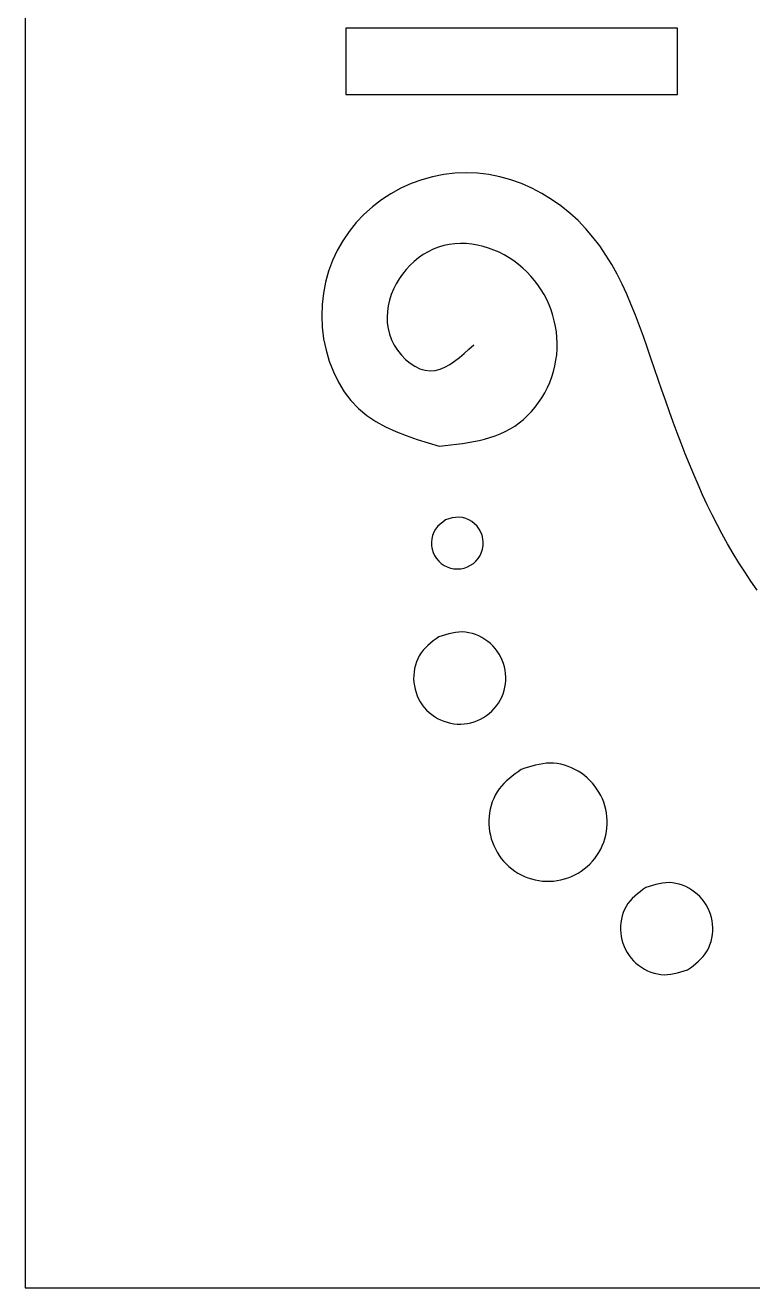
# Model space of a CAD drawing. Extents: x -3475 to 3475, y -2114 to 2114.
# Drawn here: x -2896 to -2580, y -1846 to -1296 of the extents above; entities that cross this region are included whole.
import ezdxf

# ---------------------------------------------------------------- set-up
doc = ezdxf.new("R2010")
doc.units = 0
doc.header["$MEASUREMENT"] = 0
doc.layers.get('0').update_dxf_attribs({"linetype": 'CONTINUOUS'})

msp = doc.modelspace()

# ---------------------------------------------------------------- linework, layer by layer
for p, q in [((-2896.12, -884.08), (-2896.12, -1845.66)), ((-2756.69, -1297.56), (-2756.69, -1326.41)), ((-2612.45, -1297.56), (-2756.69, -1297.56)), ((-2612.45, -1326.41), (-2612.45, -1297.56)), ((-2756.69, -1326.41), (-2612.45, -1326.41)), ((-2718.9, -1362.25), (-2723.65, -1363.55)), ((-2714.07, -1361.32), (-2718.9, -1362.25)), ((-2709.18, -1360.76), (-2714.07, -1361.32)), ((-2704.26, -1360.57), (-2709.18, -1360.76)), ((-2699.35, -1360.76), (-2704.26, -1360.57)), ((-2694.46, -1361.33), (-2699.35, -1360.76)), ((-2689.64, -1362.28), (-2694.46, -1361.33)), ((-2684.9, -1363.59), (-2689.64, -1362.28)), ((-2732.78, -1367.24), (-2737.1, -1369.62)), ((-2728.28, -1365.21), (-2732.78, -1367.24)), ((-2723.65, -1363.55), (-2728.28, -1365.21)), ((-2680.26, -1365.26), (-2684.9, -1363.59)), ((-2675.75, -1367.25), (-2680.26, -1365.26)), ((-2671.37, -1369.55), (-2675.75, -1367.25)), ((-2741.22, -1372.32), (-2745.13, -1375.34)), ((-2737.1, -1369.62), (-2741.22, -1372.32)), ((-2667.16, -1372.13), (-2671.37, -1369.55)), ((-2663.13, -1374.98), (-2667.16, -1372.13)), ((-2748.78, -1378.64), (-2752.17, -1382.21)), ((-2745.13, -1375.34), (-2748.78, -1378.64)), ((-2659.29, -1378.06), (-2663.13, -1374.98)), ((-2655.67, -1381.36), (-2659.29, -1378.06)), ((-2752.17, -1382.21), (-2755.26, -1386.03)), ((-2652.29, -1384.85), (-2655.67, -1381.36)), ((-2755.26, -1386.03), (-2758.02, -1390.08)), ((-2649.15, -1388.51), (-2652.29, -1384.85)), ((-2646.24, -1392.34), (-2649.15, -1388.51)), ((-2760.44, -1394.33), (-2762.5, -1398.76)), ((-2758.02, -1390.08), (-2760.44, -1394.33)), ((-2720.85, -1394.88), (-2722.97, -1396.12)), ((-2718.64, -1393.8), (-2720.85, -1394.88)), ((-2716.37, -1392.91), (-2718.64, -1393.8)), ((-2714.04, -1392.21), (-2716.37, -1392.91)), ((-2711.66, -1391.71), (-2714.04, -1392.21)), ((-2709.23, -1391.41), (-2711.66, -1391.71)), ((-2706.79, -1391.29), (-2709.23, -1391.41)), ((-2704.32, -1391.36), (-2706.79, -1391.29)), ((-2701.86, -1391.59), (-2704.32, -1391.36)), ((-2699.41, -1392), (-2701.86, -1391.59)), ((-2696.98, -1392.56), (-2699.41, -1392)), ((-2694.58, -1393.28), (-2696.98, -1392.56)), ((-2692.23, -1394.14), (-2694.58, -1393.28)), ((-2689.94, -1395.14), (-2692.23, -1394.14)), ((-2687.72, -1396.28), (-2689.94, -1395.14)), ((-2643.53, -1396.32), (-2646.24, -1392.34)), ((-2762.5, -1398.76), (-2764.19, -1403.35)), ((-2726.94, -1399.1), (-2728.76, -1400.81)), ((-2725, -1397.53), (-2726.94, -1399.1)), ((-2722.97, -1396.12), (-2725, -1397.53)), ((-2685.58, -1397.53), (-2687.72, -1396.28)), ((-2683.52, -1398.91), (-2685.58, -1397.53)), ((-2681.54, -1400.4), (-2683.52, -1398.91)), ((-2679.66, -1402), (-2681.54, -1400.4)), ((-2641.02, -1400.42), (-2643.53, -1396.32)), ((-2638.68, -1404.65), (-2641.02, -1400.42)), ((-2764.19, -1403.35), (-2765.51, -1408.07)), ((-2732.05, -1404.61), (-2733.49, -1406.69)), ((-2730.47, -1402.65), (-2732.05, -1404.61)), ((-2728.76, -1400.81), (-2730.47, -1402.65)), ((-2677.86, -1403.7), (-2679.66, -1402)), ((-2676.17, -1405.49), (-2677.86, -1403.7)), ((-2674.57, -1407.38), (-2676.17, -1405.49)), ((-2636.5, -1408.98), (-2638.68, -1404.65)), ((-2765.51, -1408.07), (-2766.45, -1412.9)), ((-2735.92, -1411.15), (-2736.89, -1413.5)), ((-2734.79, -1408.88), (-2735.92, -1411.15)), ((-2733.49, -1406.69), (-2734.79, -1408.88)), ((-2673.08, -1409.34), (-2674.57, -1407.38)), ((-2671.71, -1411.39), (-2673.08, -1409.34)), ((-2670.44, -1413.51), (-2671.71, -1411.39)), ((-2634.45, -1413.41), (-2636.5, -1408.98)), ((-2766.45, -1412.9), (-2767, -1417.8)), ((-2737.67, -1415.91), (-2738.24, -1418.36)), ((-2736.89, -1413.5), (-2737.67, -1415.91)), ((-2669.3, -1415.69), (-2670.44, -1413.51)), ((-2668.28, -1417.93), (-2669.3, -1415.69)), ((-2632.52, -1417.92), (-2634.45, -1413.41)), ((-2767, -1417.8), (-2767.17, -1422.76)), ((-2738.61, -1420.84), (-2738.75, -1423.34)), ((-2738.24, -1418.36), (-2738.61, -1420.84)), ((-2667.38, -1420.23), (-2668.28, -1417.93)), ((-2666.61, -1422.57), (-2667.38, -1420.23)), ((-2665.97, -1424.95), (-2666.61, -1422.57)), ((-2630.69, -1422.48), (-2632.52, -1417.92)), ((-2628.94, -1427.11), (-2630.69, -1422.48)), ((-2767.17, -1422.76), (-2766.94, -1427.75)), ((-2766.94, -1427.75), (-2766.31, -1432.73)), ((-2738.75, -1423.34), (-2738.65, -1425.84)), ((-2738.65, -1425.84), (-2738.3, -1428.31)), ((-2665.46, -1427.36), (-2665.97, -1424.95)), ((-2665.09, -1429.8), (-2665.46, -1427.36)), ((-2627.25, -1431.77), (-2628.94, -1427.11)), ((-2766.31, -1432.73), (-2765.29, -1437.67)), ((-2738.3, -1428.31), (-2737.69, -1430.76)), ((-2737.69, -1430.76), (-2736.8, -1433.16)), ((-2736.8, -1433.16), (-2735.62, -1435.5)), ((-2664.84, -1432.26), (-2665.09, -1429.8)), ((-2664.74, -1434.73), (-2664.84, -1432.26)), ((-2625.61, -1436.45), (-2627.25, -1431.77)), ((-2765.29, -1437.67), (-2763.87, -1442.5)), ((-2735.62, -1435.5), (-2734.18, -1437.73)), ((-2734.18, -1437.73), (-2732.52, -1439.82)), ((-2707.26, -1440.91), (-2705.19, -1439.17)), ((-2705.19, -1439.17), (-2703.12, -1437.33)), ((-2703.12, -1437.33), (-2701.05, -1435.44)), ((-2664.95, -1439.67), (-2664.77, -1437.2)), ((-2664.77, -1437.2), (-2664.74, -1434.73)), ((-2623.99, -1441.14), (-2625.61, -1436.45)), ((-2763.87, -1442.5), (-2762.07, -1447.17)), ((-2732.52, -1439.82), (-2730.68, -1441.71)), ((-2730.68, -1441.71), (-2728.68, -1443.37)), ((-2728.68, -1443.37), (-2726.59, -1444.74)), ((-2713.56, -1445.09), (-2711.45, -1443.92)), ((-2711.45, -1443.92), (-2709.35, -1442.51)), ((-2709.35, -1442.51), (-2707.26, -1440.91)), ((-2666.33, -1446.99), (-2665.72, -1444.57)), ((-2665.72, -1444.57), (-2665.26, -1442.13)), ((-2665.26, -1442.13), (-2664.95, -1439.67)), ((-2622.39, -1445.83), (-2623.99, -1441.14)), ((-2762.07, -1447.17), (-2759.89, -1451.62)), ((-2726.59, -1444.74), (-2724.41, -1445.78)), ((-2724.41, -1445.78), (-2722.21, -1446.45)), ((-2722.21, -1446.45), (-2720.01, -1446.7)), ((-2720.01, -1446.7), (-2717.84, -1446.53)), ((-2717.84, -1446.53), (-2715.69, -1445.98)), ((-2715.69, -1445.98), (-2713.56, -1445.09)), ((-2667.97, -1451.73), (-2667.08, -1449.38)), ((-2667.08, -1449.38), (-2666.33, -1446.99)), ((-2620.78, -1450.51), (-2622.39, -1445.83)), ((-2759.89, -1451.62), (-2757.34, -1455.8)), ((-2670.13, -1456.26), (-2668.99, -1454.02)), ((-2668.99, -1454.02), (-2667.97, -1451.73)), ((-2619.16, -1455.18), (-2620.78, -1450.51)), ((-2617.53, -1459.83), (-2619.16, -1455.18)), ((-2757.34, -1455.8), (-2754.42, -1459.64)), ((-2754.42, -1459.64), (-2751.14, -1463.08)), ((-2674.28, -1462.49), (-2672.79, -1460.5)), ((-2672.79, -1460.5), (-2671.4, -1458.42)), ((-2671.4, -1458.42), (-2670.13, -1456.26)), ((-2615.88, -1464.47), (-2617.53, -1459.83)), ((-2751.14, -1463.08), (-2747.52, -1466.1)), ((-2747.52, -1466.1), (-2743.59, -1468.73)), ((-2679.36, -1467.83), (-2677.57, -1466.17)), ((-2677.57, -1466.17), (-2675.88, -1464.39)), ((-2675.88, -1464.39), (-2674.28, -1462.49)), ((-2614.21, -1469.08), (-2615.88, -1464.47)), ((-2743.59, -1468.73), (-2739.39, -1471.03)), ((-2739.39, -1471.03), (-2734.98, -1473.06)), ((-2687.32, -1473.1), (-2685.22, -1471.99)), ((-2685.22, -1471.99), (-2683.19, -1470.75)), ((-2683.19, -1470.75), (-2681.24, -1469.36)), ((-2681.24, -1469.36), (-2679.36, -1467.83)), ((-2612.51, -1473.67), (-2614.21, -1469.08)), ((-2734.98, -1473.06), (-2730.39, -1474.87)), ((-2730.39, -1474.87), (-2725.66, -1476.51)), ((-2725.66, -1476.51), (-2720.86, -1478.04)), ((-2703.52, -1477.89), (-2701.08, -1477.45)), ((-2701.08, -1477.45), (-2698.68, -1476.95)), ((-2698.68, -1476.95), (-2696.31, -1476.37)), ((-2696.31, -1476.37), (-2693.98, -1475.71)), ((-2693.98, -1475.71), (-2691.71, -1474.95)), ((-2691.71, -1474.95), (-2689.48, -1474.08)), ((-2689.48, -1474.08), (-2687.32, -1473.1)), ((-2610.77, -1478.23), (-2612.51, -1473.67)), ((-2720.86, -1478.04), (-2716, -1479.51)), ((-2716, -1479.51), (-2713.48, -1479.23)), ((-2713.48, -1479.23), (-2710.97, -1478.94)), ((-2710.97, -1478.94), (-2708.47, -1478.63)), ((-2708.47, -1478.63), (-2705.98, -1478.28)), ((-2705.98, -1478.28), (-2703.52, -1477.89)), ((-2609.01, -1482.77), (-2610.77, -1478.23)), ((-2607.2, -1487.28), (-2609.01, -1482.77)), ((-2605.34, -1491.76), (-2607.2, -1487.28)), ((-2603.43, -1496.2), (-2605.34, -1491.76)), ((-2601.46, -1500.6), (-2603.43, -1496.2)), ((-2599.44, -1504.97), (-2601.46, -1500.6)), ((-2597.35, -1509.29), (-2599.44, -1504.97)), ((-2708.92, -1510.45), (-2710.38, -1510.72)), ((-2707.45, -1510.38), (-2708.92, -1510.45)), ((-2705.97, -1510.54), (-2707.45, -1510.38)), ((-2704.52, -1510.94), (-2705.97, -1510.54)), ((-2595.18, -1513.57), (-2597.35, -1509.29)), ((-2717.69, -1515.58), (-2718.43, -1516.88)), ((-2716.77, -1514.44), (-2717.69, -1515.58)), ((-2715.69, -1513.42), (-2716.77, -1514.44)), ((-2714.51, -1512.48), (-2715.69, -1513.42)), ((-2713.28, -1511.58), (-2714.51, -1512.48)), ((-2711.83, -1511.12), (-2713.28, -1511.58)), ((-2710.38, -1510.72), (-2711.83, -1511.12)), ((-2703.12, -1511.54), (-2704.52, -1510.94)), ((-2701.81, -1512.33), (-2703.12, -1511.54)), ((-2700.63, -1513.26), (-2701.81, -1512.33)), ((-2699.58, -1514.35), (-2700.63, -1513.26)), ((-2698.68, -1515.55), (-2699.58, -1514.35)), ((-2697.96, -1516.87), (-2698.68, -1515.55)), ((-2592.94, -1517.81), (-2595.18, -1513.57)), ((-2719.3, -1519.77), (-2719.44, -1521.28)), ((-2719.44, -1521.28), (-2719.38, -1522.79)), ((-2718.97, -1518.28), (-2719.3, -1519.77)), ((-2718.43, -1516.88), (-2718.97, -1518.28)), ((-2697.42, -1518.27), (-2697.96, -1516.87)), ((-2697.06, -1519.73), (-2697.42, -1518.27)), ((-2696.9, -1521.23), (-2697.06, -1519.73)), ((-2696.95, -1522.74), (-2696.9, -1521.23)), ((-2590.62, -1521.99), (-2592.94, -1517.81)), ((-2719.38, -1522.79), (-2719.13, -1524.28)), ((-2719.13, -1524.28), (-2718.68, -1525.71)), ((-2718.68, -1525.71), (-2718.05, -1527.07)), ((-2718.05, -1527.07), (-2717.24, -1528.34)), ((-2699.08, -1528.3), (-2698.27, -1527.03)), ((-2698.27, -1527.03), (-2697.64, -1525.66)), ((-2697.64, -1525.66), (-2697.2, -1524.23)), ((-2697.2, -1524.23), (-2696.95, -1522.74)), ((-2588.22, -1526.13), (-2590.62, -1521.99)), ((-2585.72, -1530.21), (-2588.22, -1526.13)), ((-2717.24, -1528.34), (-2716.26, -1529.49)), ((-2716.26, -1529.49), (-2715.14, -1530.5)), ((-2715.14, -1530.5), (-2713.9, -1531.35)), ((-2713.9, -1531.35), (-2712.55, -1532.03)), ((-2712.55, -1532.03), (-2711.13, -1532.52)), ((-2711.13, -1532.52), (-2709.65, -1532.81)), ((-2706.65, -1532.8), (-2705.17, -1532.5)), ((-2705.17, -1532.5), (-2703.75, -1532)), ((-2703.75, -1532), (-2702.41, -1531.32)), ((-2702.41, -1531.32), (-2701.17, -1530.47)), ((-2701.17, -1530.47), (-2700.05, -1529.45)), ((-2700.05, -1529.45), (-2699.08, -1528.3)), ((-2583.14, -1534.23), (-2585.72, -1530.21)), ((-2709.65, -1532.81), (-2708.15, -1532.91)), ((-2708.15, -1532.91), (-2706.65, -1532.8)), ((-2580.46, -1538.21), (-2583.14, -1534.23)), ((-2577.71, -1542.14), (-2580.46, -1538.21)), ((-2719.82, -1565.18), (-2720.95, -1566.15)), ((-2718.63, -1564.25), (-2719.82, -1565.18)), ((-2717.42, -1563.35), (-2718.63, -1564.25)), ((-2716.19, -1562.46), (-2717.42, -1563.35)), ((-2714.75, -1561.99), (-2716.19, -1562.46)), ((-2713.3, -1561.54), (-2714.75, -1561.99)), ((-2711.85, -1561.14), (-2713.3, -1561.54)), ((-2710.4, -1560.79), (-2711.85, -1561.14)), ((-2708.95, -1560.52), (-2710.4, -1560.79)), ((-2707.49, -1560.36), (-2708.95, -1560.52)), ((-2706.03, -1560.31), (-2707.49, -1560.36)), ((-2704.55, -1560.41), (-2706.03, -1560.31)), ((-2703.09, -1560.64), (-2704.55, -1560.41)), ((-2701.63, -1560.99), (-2703.09, -1560.64)), ((-2700.2, -1561.47), (-2701.63, -1560.99)), ((-2698.8, -1562.05), (-2700.2, -1561.47)), ((-2697.45, -1562.75), (-2698.8, -1562.05)), ((-2696.16, -1563.53), (-2697.45, -1562.75)), ((-2694.93, -1564.41), (-2696.16, -1563.53)), ((-2693.77, -1565.37), (-2694.93, -1564.41)), ((-2692.69, -1566.41), (-2693.77, -1565.37)), ((-2724.71, -1570.65), (-2725.39, -1571.97)), ((-2723.92, -1569.41), (-2724.71, -1570.65)), ((-2723.02, -1568.25), (-2723.92, -1569.41)), ((-2722.02, -1567.17), (-2723.02, -1568.25)), ((-2720.95, -1566.15), (-2722.02, -1567.17)), ((-2691.68, -1567.53), (-2692.69, -1566.41)), ((-2690.77, -1568.71), (-2691.68, -1567.53)), ((-2689.94, -1569.96), (-2690.77, -1568.71)), ((-2689.22, -1571.26), (-2689.94, -1569.96)), ((-2726.77, -1576.26), (-2727.01, -1577.76)), ((-2726.42, -1574.79), (-2726.77, -1576.26)), ((-2725.96, -1573.35), (-2726.42, -1574.79)), ((-2725.39, -1571.97), (-2725.96, -1573.35)), ((-2688.59, -1572.62), (-2689.22, -1571.26)), ((-2688.07, -1574.03), (-2688.59, -1572.62)), ((-2687.65, -1575.47), (-2688.07, -1574.03)), ((-2687.34, -1576.94), (-2687.65, -1575.47)), ((-2727.14, -1579.27), (-2727.16, -1580.78)), ((-2727.16, -1580.78), (-2727.06, -1582.29)), ((-2727.01, -1577.76), (-2727.14, -1579.27)), ((-2687.14, -1578.43), (-2687.34, -1576.94)), ((-2687.2, -1582.92), (-2687.07, -1581.43)), ((-2687.04, -1579.92), (-2687.14, -1578.43)), ((-2687.07, -1581.43), (-2687.04, -1579.92)), ((-2727.06, -1582.29), (-2726.86, -1583.77)), ((-2726.86, -1583.77), (-2726.55, -1585.24)), ((-2726.55, -1585.24), (-2726.14, -1586.68)), ((-2726.14, -1586.68), (-2725.62, -1588.08)), ((-2688.84, -1588.67), (-2688.27, -1587.28)), ((-2688.27, -1587.28), (-2687.81, -1585.86)), ((-2687.81, -1585.86), (-2687.45, -1584.4)), ((-2687.45, -1584.4), (-2687.2, -1582.92)), ((-2725.62, -1588.08), (-2724.99, -1589.44)), ((-2724.99, -1589.44), (-2724.26, -1590.74)), ((-2724.26, -1590.74), (-2723.44, -1592)), ((-2723.44, -1592), (-2722.52, -1593.18)), ((-2692.11, -1593.68), (-2691.15, -1592.52)), ((-2691.15, -1592.52), (-2690.29, -1591.3)), ((-2690.29, -1591.3), (-2689.52, -1590.01)), ((-2689.52, -1590.01), (-2688.84, -1588.67)), ((-2722.52, -1593.18), (-2721.52, -1594.3)), ((-2721.52, -1594.3), (-2720.43, -1595.34)), ((-2720.43, -1595.34), (-2719.28, -1596.3)), ((-2719.28, -1596.3), (-2718.05, -1597.17)), ((-2718.05, -1597.17), (-2716.76, -1597.94)), ((-2716.76, -1597.94), (-2715.42, -1598.61)), ((-2699.38, -1598.86), (-2698.02, -1598.24)), ((-2698.02, -1598.24), (-2696.71, -1597.51)), ((-2696.71, -1597.51), (-2695.45, -1596.68)), ((-2695.45, -1596.68), (-2694.26, -1595.76)), ((-2694.26, -1595.76), (-2693.15, -1594.76)), ((-2693.15, -1594.76), (-2692.11, -1593.68)), ((-2715.42, -1598.61), (-2714.03, -1599.18)), ((-2714.03, -1599.18), (-2712.61, -1599.64)), ((-2712.61, -1599.64), (-2711.15, -1600)), ((-2711.15, -1600), (-2709.67, -1600.25)), ((-2709.67, -1600.25), (-2708.18, -1600.39)), ((-2708.18, -1600.39), (-2706.68, -1600.41)), ((-2706.68, -1600.41), (-2705.18, -1600.32)), ((-2705.18, -1600.32), (-2703.7, -1600.12)), ((-2703.7, -1600.12), (-2702.23, -1599.81)), ((-2702.23, -1599.81), (-2700.79, -1599.39)), ((-2700.79, -1599.39), (-2699.38, -1598.86)), ((-2680.36, -1620.16), (-2681.68, -1621.12)), ((-2678.8, -1619.65), (-2680.36, -1620.16)), ((-2677.25, -1619.16), (-2678.8, -1619.65)), ((-2675.69, -1618.7), (-2677.25, -1619.16)), ((-2674.13, -1618.29), (-2675.69, -1618.7)), ((-2672.57, -1617.94), (-2674.13, -1618.29)), ((-2671, -1617.66), (-2672.57, -1617.94)), ((-2669.43, -1617.48), (-2671, -1617.66)), ((-2667.85, -1617.4), (-2669.43, -1617.48)), ((-2666.27, -1617.45), (-2667.85, -1617.4)), ((-2664.68, -1617.62), (-2666.27, -1617.45)), ((-2663.1, -1617.91), (-2664.68, -1617.62)), ((-2661.54, -1618.31), (-2663.1, -1617.91)), ((-2660, -1618.82), (-2661.54, -1618.31)), ((-2658.49, -1619.44), (-2660, -1618.82)), ((-2657.02, -1620.15), (-2658.49, -1619.44)), ((-2655.59, -1620.95), (-2657.02, -1620.15)), ((-2686.74, -1625.14), (-2687.89, -1626.25)), ((-2685.54, -1624.09), (-2686.74, -1625.14)), ((-2684.28, -1623.07), (-2685.54, -1624.09)), ((-2682.99, -1622.09), (-2684.28, -1623.07)), ((-2681.68, -1621.12), (-2682.99, -1622.09)), ((-2654.22, -1621.83), (-2655.59, -1620.95)), ((-2652.91, -1622.79), (-2654.22, -1621.83)), ((-2651.66, -1623.83), (-2652.91, -1622.79)), ((-2650.49, -1624.94), (-2651.66, -1623.83)), ((-2649.38, -1626.12), (-2650.49, -1624.94)), ((-2691.65, -1631.32), (-2692.34, -1632.77)), ((-2690.85, -1629.94), (-2691.65, -1631.32)), ((-2689.95, -1628.64), (-2690.85, -1629.94)), ((-2688.96, -1627.41), (-2689.95, -1628.64)), ((-2687.89, -1626.25), (-2688.96, -1627.41)), ((-2648.35, -1627.36), (-2649.38, -1626.12)), ((-2647.41, -1628.66), (-2648.35, -1627.36)), ((-2646.54, -1630.02), (-2647.41, -1628.66)), ((-2645.77, -1631.43), (-2646.54, -1630.02)), ((-2645.08, -1632.89), (-2645.77, -1631.43)), ((-2693.43, -1635.82), (-2693.83, -1637.4)), ((-2692.94, -1634.27), (-2693.43, -1635.82)), ((-2692.34, -1632.77), (-2692.94, -1634.27)), ((-2644.49, -1634.39), (-2645.08, -1632.89)), ((-2643.99, -1635.93), (-2644.49, -1634.39)), ((-2643.59, -1637.5), (-2643.99, -1635.93)), ((-2694.32, -1640.63), (-2694.41, -1642.26)), ((-2694.41, -1642.26), (-2694.41, -1643.89)), ((-2694.12, -1639.01), (-2694.32, -1640.63)), ((-2693.83, -1637.4), (-2694.12, -1639.01)), ((-2643.29, -1639.09), (-2643.59, -1637.5)), ((-2643.09, -1640.69), (-2643.29, -1639.09)), ((-2642.98, -1642.31), (-2643.09, -1640.69)), ((-2642.98, -1643.93), (-2642.98, -1642.31)), ((-2694.41, -1643.89), (-2694.3, -1645.5)), ((-2694.3, -1645.5), (-2694.1, -1647.11)), ((-2694.1, -1647.11), (-2693.8, -1648.7)), ((-2643.6, -1648.73), (-2643.29, -1647.14)), ((-2643.29, -1647.14), (-2643.09, -1645.54)), ((-2643.09, -1645.54), (-2642.98, -1643.93)), ((-2693.8, -1648.7), (-2693.4, -1650.26)), ((-2693.4, -1650.26), (-2692.91, -1651.79)), ((-2692.91, -1651.79), (-2692.32, -1653.29)), ((-2692.32, -1653.29), (-2691.63, -1654.75)), ((-2645.79, -1654.79), (-2645.1, -1653.33)), ((-2645.1, -1653.33), (-2644.5, -1651.83)), ((-2644.5, -1651.83), (-2644, -1650.29)), ((-2644, -1650.29), (-2643.6, -1648.73)), ((-2691.63, -1654.75), (-2690.86, -1656.16)), ((-2690.86, -1656.16), (-2689.99, -1657.52)), ((-2689.99, -1657.52), (-2689.04, -1658.83)), ((-2689.04, -1658.83), (-2688.01, -1660.08)), ((-2649.42, -1660.11), (-2648.38, -1658.87)), ((-2648.38, -1658.87), (-2647.43, -1657.57)), ((-2647.43, -1657.57), (-2646.56, -1656.21)), ((-2646.56, -1656.21), (-2645.79, -1654.79)), ((-2688.01, -1660.08), (-2686.91, -1661.26)), ((-2686.91, -1661.26), (-2685.73, -1662.37)), ((-2685.73, -1662.37), (-2684.49, -1663.4)), ((-2684.49, -1663.4), (-2683.18, -1664.36)), ((-2683.18, -1664.36), (-2681.82, -1665.23)), ((-2655.63, -1665.24), (-2654.26, -1664.37)), ((-2654.26, -1664.37), (-2652.95, -1663.42)), ((-2652.95, -1663.42), (-2651.71, -1662.39)), ((-2651.71, -1662.39), (-2650.53, -1661.29)), ((-2650.53, -1661.29), (-2649.42, -1660.11)), ((-2681.82, -1665.23), (-2680.4, -1666)), ((-2680.4, -1666), (-2678.94, -1666.69)), ((-2678.94, -1666.69), (-2677.44, -1667.29)), ((-2677.44, -1667.29), (-2675.9, -1667.79)), ((-2675.9, -1667.79), (-2674.34, -1668.19)), ((-2674.34, -1668.19), (-2672.75, -1668.5)), ((-2672.75, -1668.5), (-2671.15, -1668.7)), ((-2671.15, -1668.7), (-2669.54, -1668.8)), ((-2669.54, -1668.8), (-2667.92, -1668.8)), ((-2667.92, -1668.8), (-2666.31, -1668.7)), ((-2666.31, -1668.7), (-2664.71, -1668.5)), ((-2664.71, -1668.5), (-2663.12, -1668.19)), ((-2663.12, -1668.19), (-2661.55, -1667.79)), ((-2661.55, -1667.79), (-2660.01, -1667.3)), ((-2660.01, -1667.3), (-2658.51, -1666.71)), ((-2658.51, -1666.71), (-2657.04, -1666.02)), ((-2657.04, -1666.02), (-2655.63, -1665.24)), ((-2620.42, -1669.87), (-2621.87, -1670.22)), ((-2618.97, -1669.61), (-2620.42, -1669.87)), ((-2617.51, -1669.44), (-2618.97, -1669.61)), ((-2616.04, -1669.4), (-2617.51, -1669.44)), ((-2614.57, -1669.49), (-2616.04, -1669.4)), ((-2613.1, -1669.71), (-2614.57, -1669.49)), ((-2611.65, -1670.07), (-2613.1, -1669.71)), ((-2630.97, -1675.23), (-2632.04, -1676.25)), ((-2629.83, -1674.26), (-2630.97, -1675.23)), ((-2628.65, -1673.34), (-2629.83, -1674.26)), ((-2627.44, -1672.43), (-2628.65, -1673.34)), ((-2626.21, -1671.54), (-2627.44, -1672.43)), ((-2624.76, -1671.07), (-2626.21, -1671.54)), ((-2623.32, -1670.63), (-2624.76, -1671.07)), ((-2621.87, -1670.22), (-2623.32, -1670.63)), ((-2610.22, -1670.54), (-2611.65, -1670.07)), ((-2608.82, -1671.13), (-2610.22, -1670.54)), ((-2607.47, -1671.82), (-2608.82, -1671.13)), ((-2606.17, -1672.61), (-2607.47, -1671.82)), ((-2604.94, -1673.49), (-2606.17, -1672.61)), ((-2603.78, -1674.45), (-2604.94, -1673.49)), ((-2602.7, -1675.49), (-2603.78, -1674.45)), ((-2634.73, -1679.73), (-2635.41, -1681.05)), ((-2633.93, -1678.49), (-2634.73, -1679.73)), ((-2633.03, -1677.33), (-2633.93, -1678.49)), ((-2632.04, -1676.25), (-2633.03, -1677.33)), ((-2601.7, -1676.61), (-2602.7, -1675.49)), ((-2600.78, -1677.79), (-2601.7, -1676.61)), ((-2599.96, -1679.03), (-2600.78, -1677.79)), ((-2599.23, -1680.34), (-2599.96, -1679.03)), ((-2598.61, -1681.69), (-2599.23, -1680.34)), ((-2636.79, -1685.34), (-2637.03, -1686.84)), ((-2636.44, -1683.87), (-2636.79, -1685.34)), ((-2635.98, -1682.43), (-2636.44, -1683.87)), ((-2635.41, -1681.05), (-2635.98, -1682.43)), ((-2598.09, -1683.09), (-2598.61, -1681.69)), ((-2597.67, -1684.53), (-2598.09, -1683.09)), ((-2597.36, -1685.99), (-2597.67, -1684.53)), ((-2597.16, -1687.48), (-2597.36, -1685.99)), ((-2637.16, -1688.35), (-2637.17, -1689.87)), ((-2637.17, -1689.87), (-2637.08, -1691.37)), ((-2637.03, -1686.84), (-2637.16, -1688.35)), ((-2637.08, -1691.37), (-2636.88, -1692.86)), ((-2597.21, -1692.01), (-2597.08, -1690.5)), ((-2597.07, -1688.99), (-2597.16, -1687.48)), ((-2597.08, -1690.5), (-2597.07, -1688.99)), ((-2636.88, -1692.86), (-2636.57, -1694.33)), ((-2636.57, -1694.33), (-2636.15, -1695.76)), ((-2636.15, -1695.76), (-2635.63, -1697.16)), ((-2635.63, -1697.16), (-2635.01, -1698.52)), ((-2598.83, -1697.81), (-2598.26, -1696.42)), ((-2598.26, -1696.42), (-2597.8, -1694.99)), ((-2597.8, -1694.99), (-2597.45, -1693.51)), ((-2597.45, -1693.51), (-2597.21, -1692.01)), ((-2635.01, -1698.52), (-2634.28, -1699.82)), ((-2634.28, -1699.82), (-2633.46, -1701.07)), ((-2633.46, -1701.07), (-2632.54, -1702.25)), ((-2632.54, -1702.25), (-2631.54, -1703.36)), ((-2603.27, -1703.62), (-2602.2, -1702.61)), ((-2602.2, -1702.61), (-2601.2, -1701.52)), ((-2601.2, -1701.52), (-2600.3, -1700.37)), ((-2600.3, -1700.37), (-2599.51, -1699.13)), ((-2599.51, -1699.13), (-2598.83, -1697.81)), ((-2631.54, -1703.36), (-2630.46, -1704.4)), ((-2630.46, -1704.4), (-2629.3, -1705.37)), ((-2629.3, -1705.37), (-2628.07, -1706.24)), ((-2628.07, -1706.24), (-2626.77, -1707.03)), ((-2626.77, -1707.03), (-2625.42, -1707.72)), ((-2625.42, -1707.72), (-2624.02, -1708.31)), ((-2624.02, -1708.31), (-2622.59, -1708.79)), ((-2612.37, -1708.64), (-2610.92, -1708.23)), ((-2610.92, -1708.23), (-2609.48, -1707.78)), ((-2609.48, -1707.78), (-2608.03, -1707.31)), ((-2608.03, -1707.31), (-2606.8, -1706.42)), ((-2606.8, -1706.42), (-2605.59, -1705.52)), ((-2605.59, -1705.52), (-2604.41, -1704.59)), ((-2604.41, -1704.59), (-2603.27, -1703.62)), ((-2622.59, -1708.79), (-2621.14, -1709.14)), ((-2621.14, -1709.14), (-2619.67, -1709.37)), ((-2619.67, -1709.37), (-2618.2, -1709.46)), ((-2618.2, -1709.46), (-2616.73, -1709.42)), ((-2616.73, -1709.42), (-2615.27, -1709.25)), ((-2615.27, -1709.25), (-2613.82, -1708.98)), ((-2613.82, -1708.98), (-2612.37, -1708.64)), ((-2896.12, -1845.66), (-2208.27, -1845.66))]:
    msp.add_line(p, q)

doc.saveas('drawing.dxf')
